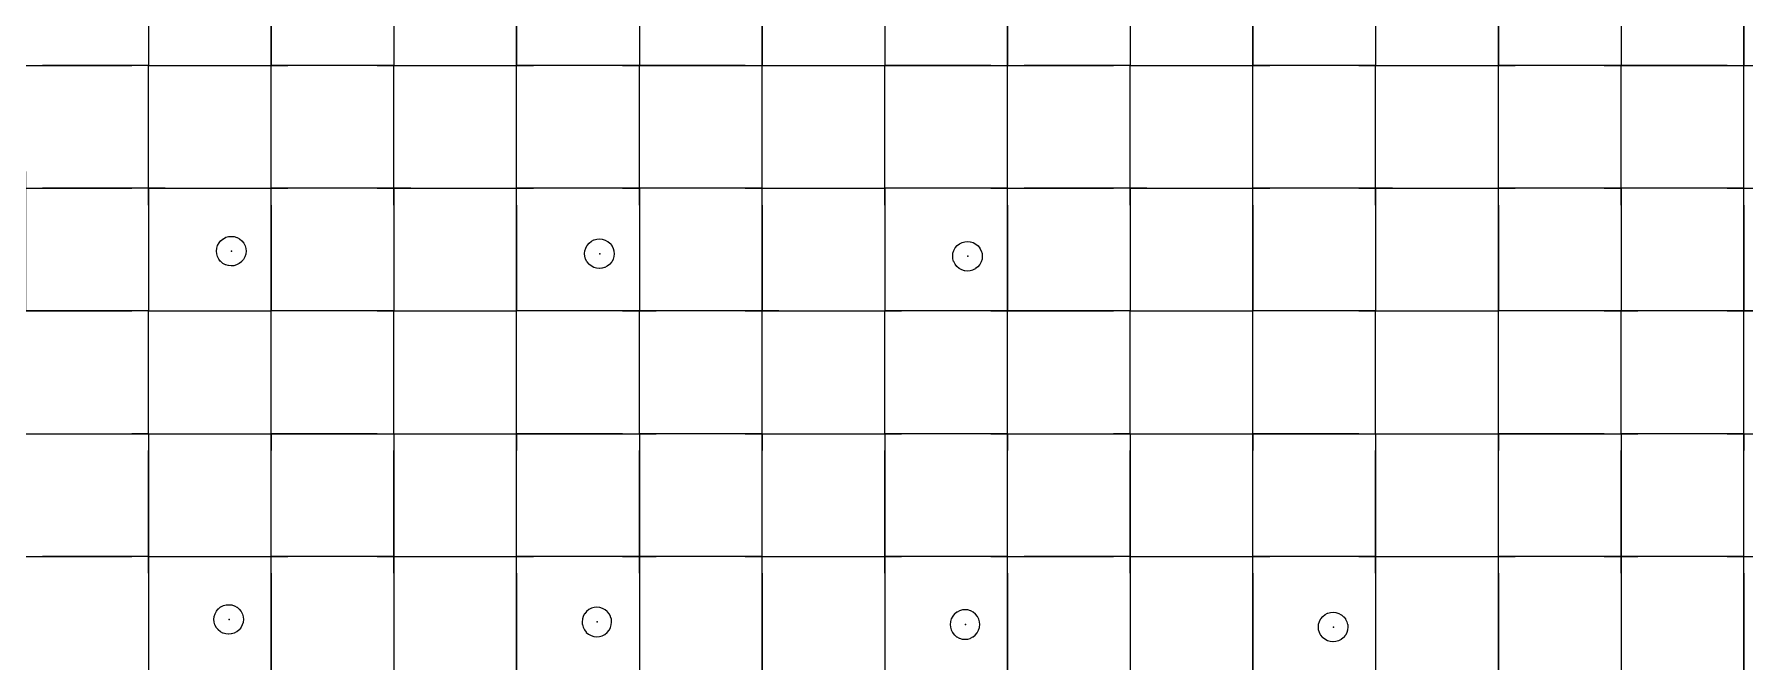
# Model space of a CAD drawing. Header units: metres. Extents: x 0 to 438, y -24 to 612.
# Drawn here: x 135.6 to 261.1, y 271.3 to 317.3 of the extents above; entities that cross this region are included whole.
import ezdxf

# ---------------------------------------------------------------- set-up
doc = ezdxf.new("R2010")
doc.units = ezdxf.units.M
doc.layers.add('LAYER_01_CUT', color=7, linetype='Continuous')
doc.layers.add('LAYER_04_GRID', color=7, linetype='Continuous')

msp = doc.modelspace()

# ---------------------------------------------------------------- linework, layer by layer
at = {"layer": 'LAYER_01_CUT'}
for points in [[(144, 325.23), (144, 324), (144, 316.23), (144, 315), (145.23, 315), (153, 315), (153, 316.23), (153, 324), (153, 325.23), (153, 333), (153, 334.23)], [(162, 325.23), (162, 324), (162, 316.23), (162, 315), (163.23, 315), (171, 315), (171, 316.23), (171, 324), (171, 325.23), (171, 333), (171, 334.23)], [(180, 325.23), (180, 324), (180, 316.23), (180, 315), (181.23, 315), (189, 315), (189, 316.23), (189, 324), (189, 325.23), (189, 333), (189, 334.23)], [(198, 325.23), (198, 324), (198, 316.23), (198, 315), (199.23, 315), (207, 315), (207, 316.23), (207, 324), (207, 325.23), (207, 333), (207, 334.23)], [(216, 325.23), (216, 324), (216, 316.23), (216, 315), (217.23, 315), (225, 315), (225, 316.23), (225, 324), (225, 325.23), (225, 333), (225, 334.23)], [(234, 325.23), (234, 324), (234, 316.23), (234, 315), (235.23, 315), (243, 315), (243, 316.23), (243, 324), (243, 325.23), (243, 333), (243, 334.23)], [(252, 325.23), (252, 324), (252, 316.23), (252, 315), (253.23, 315), (261, 315), (261, 316.23), (261, 324), (261, 325.23), (261, 333), (261, 334.23)], [(144, 322.77), (144, 315)], [(153, 322.77), (153, 315)], [(162, 322.77), (162, 315)], [(171, 322.77), (171, 315)], [(180, 322.77), (180, 315)], [(189, 322.77), (189, 315)], [(198, 322.77), (198, 315)], [(207, 322.77), (207, 315)], [(216, 322.77), (216, 315)], [(225, 322.77), (225, 315)], [(234, 322.77), (234, 315)], [(243, 322.77), (243, 315)], [(252, 322.77), (252, 315)], [(261, 322.77), (261, 315)], [(135, 315), (136.23, 315)], [(135, 315), (142.77, 315)], [(144, 315), (136.23, 315)], [(144, 315), (142.77, 315)], [(144, 307.23), (144, 315)], [(144, 313.77), (144, 315)], [(144, 315), (151.77, 315)], [(151.77, 315), (153, 315)], [(160.77, 315), (153, 315)], [(153, 307.23), (153, 315)], [(153, 313.77), (153, 315)], [(153, 315), (154.23, 315)], [(162, 315), (154.23, 315)], [(160.77, 315), (162, 315)], [(162, 307.23), (162, 315)], [(162, 313.77), (162, 315)], [(162, 315), (169.77, 315)], [(169.77, 315), (171, 315)], [(178.77, 315), (171, 315)], [(171, 307.23), (171, 315)], [(171, 313.77), (171, 315)], [(171, 315), (172.23, 315)], [(180, 315), (172.23, 315)], [(178.77, 315), (180, 315)], [(187.77, 315), (180, 315)], [(180, 307.23), (180, 315)], [(180, 313.77), (180, 315)], [(187.77, 315), (189, 315)], [(189, 307.23), (189, 315)], [(189, 313.77), (189, 315)], [(189, 315), (190.23, 315)], [(189, 315), (196.77, 315)], [(190.23, 315), (198, 315)], [(196.77, 315), (198, 315)], [(205.77, 315), (198, 315)], [(198, 307.23), (198, 315)], [(198, 313.77), (198, 315)], [(205.77, 315), (207, 315)], [(207, 307.23), (207, 315)], [(207, 313.77), (207, 315)], [(207, 315), (208.23, 315)], [(207, 315), (214.77, 315)], [(216, 315), (208.23, 315)], [(216, 315), (214.77, 315)], [(216, 307.23), (216, 315)], [(216, 313.77), (216, 315)], [(216, 315), (223.77, 315)], [(223.77, 315), (225, 315)], [(232.77, 315), (225, 315)], [(225, 307.23), (225, 315)], [(225, 313.77), (225, 315)], [(225, 315), (226.23, 315)], [(234, 315), (226.23, 315)], [(232.77, 315), (234, 315)], [(234, 307.23), (234, 315)], [(234, 313.77), (234, 315)], [(234, 315), (241.77, 315)], [(241.77, 315), (243, 315)], [(250.77, 315), (243, 315)], [(243, 307.23), (243, 315)], [(243, 313.77), (243, 315)], [(243, 315), (244.23, 315)], [(252, 315), (244.23, 315)], [(250.77, 315), (252, 315)], [(259.77, 315), (252, 315)], [(252, 307.23), (252, 315)], [(252, 313.77), (252, 315)], [(259.77, 315), (261, 315)], [(261, 307.23), (261, 315)], [(261, 313.77), (261, 315)], [(261, 315), (262.23, 315)], [(261, 315), (268.77, 315)], [(144, 306), (144, 313.77)], [(153, 306), (153, 313.77)], [(162, 306), (162, 313.77)], [(171, 306), (171, 313.77)], [(180, 306), (180, 313.77)], [(189, 306), (189, 313.77)], [(198, 306), (198, 313.77)], [(207, 306), (207, 313.77)], [(216, 306), (216, 313.77)], [(225, 306), (225, 313.77)], [(234, 306), (234, 313.77)], [(243, 306), (243, 313.77)], [(252, 306), (252, 313.77)], [(261, 306), (261, 313.77)], [(136.23, 297), (135, 297), (135, 298.23), (135, 306), (135, 307.23)], [(145.23, 306), (144, 306), (144, 307.23)], [(154.23, 297), (153, 297), (153, 298.23), (153, 306), (153, 307.23)], [(163.23, 306), (162, 306), (162, 307.23)], [(172.23, 297), (171, 297), (171, 298.23), (171, 306), (171, 307.23)], [(181.23, 306), (180, 306), (180, 307.23)], [(190.23, 297), (189, 297), (189, 298.23), (189, 306), (189, 307.23)], [(199.23, 306), (198, 306), (198, 307.23)], [(208.23, 297), (207, 297), (207, 298.23), (207, 306), (207, 307.23)], [(217.23, 306), (216, 306), (216, 307.23)], [(226.23, 297), (225, 297), (225, 298.23), (225, 306), (225, 307.23)], [(235.23, 306), (234, 306), (234, 307.23)], [(244.23, 297), (243, 297), (243, 298.23), (243, 306), (243, 307.23)], [(253.23, 306), (252, 306), (252, 307.23)], [(262.23, 297), (261, 297), (261, 298.23), (261, 306), (261, 307.23)], [(135, 306), (136.23, 306)], [(135, 306), (142.77, 306)], [(144, 306), (136.23, 306)], [(144, 306), (142.77, 306)], [(144, 304.77), (144, 306)], [(144, 306), (144, 298.23)], [(144, 306), (151.77, 306)], [(145.23, 306), (153, 306)], [(151.77, 306), (153, 306)], [(160.77, 306), (153, 306)], [(153, 304.77), (153, 306)], [(153, 306), (154.23, 306)], [(162, 306), (154.23, 306)], [(160.77, 306), (162, 306)], [(162, 304.77), (162, 306)], [(162, 306), (162, 298.23)], [(162, 306), (169.77, 306)], [(163.23, 306), (171, 306)], [(169.77, 306), (171, 306)], [(178.77, 306), (171, 306)], [(171, 304.77), (171, 306)], [(171, 306), (172.23, 306)], [(180, 306), (172.23, 306)], [(178.77, 306), (180, 306)], [(187.77, 306), (180, 306)], [(180, 304.77), (180, 306)], [(180, 306), (180, 298.23)], [(189, 306), (181.23, 306)], [(187.77, 306), (189, 306)], [(189, 304.77), (189, 306)], [(189, 306), (190.23, 306)], [(189, 306), (196.77, 306)], [(190.23, 306), (198, 306)], [(196.77, 306), (198, 306)], [(205.77, 306), (198, 306)], [(198, 304.77), (198, 306)], [(198, 306), (198, 298.23)], [(207, 306), (199.23, 306)], [(205.77, 306), (207, 306)], [(207, 304.77), (207, 306)], [(207, 306), (208.23, 306)], [(207, 306), (214.77, 306)], [(216, 306), (208.23, 306)], [(216, 306), (214.77, 306)], [(216, 304.77), (216, 306)], [(216, 306), (216, 298.23)], [(216, 306), (223.77, 306)], [(217.23, 306), (225, 306)], [(223.77, 306), (225, 306)], [(232.77, 306), (225, 306)], [(225, 304.77), (225, 306)], [(225, 306), (226.23, 306)], [(234, 306), (226.23, 306)], [(232.77, 306), (234, 306)], [(234, 304.77), (234, 306)], [(234, 306), (234, 298.23)], [(234, 306), (241.77, 306)], [(235.23, 306), (243, 306)], [(241.77, 306), (243, 306)], [(250.77, 306), (243, 306)], [(243, 304.77), (243, 306)], [(243, 306), (244.23, 306)], [(252, 306), (244.23, 306)], [(250.77, 306), (252, 306)], [(259.77, 306), (252, 306)], [(252, 304.77), (252, 306)], [(252, 306), (252, 298.23)], [(261, 306), (253.23, 306)], [(259.77, 306), (261, 306)], [(261, 304.77), (261, 306)], [(261, 306), (262.23, 306)], [(261, 306), (268.77, 306)], [(144, 304.77), (144, 297)], [(153, 304.77), (153, 297)], [(162, 304.77), (162, 297)], [(171, 304.77), (171, 297)], [(180, 304.77), (180, 297)], [(189, 304.77), (189, 297)], [(198, 304.77), (198, 297)], [(207, 304.77), (207, 297)], [(216, 304.77), (216, 297)], [(225, 304.77), (225, 297)], [(234, 304.77), (234, 297)], [(243, 304.77), (243, 297)], [(252, 304.77), (252, 297)], [(261, 304.77), (261, 297)], [(149.31, 302.16), (149.32, 302.17), (149.48, 302.3), (149.49, 302.3), (149.67, 302.4), (149.68, 302.4), (149.87, 302.45), (149.88, 302.45), (150.07, 302.47), (150.08, 302.47), (150.27, 302.45), (150.28, 302.45), (150.48, 302.39), (150.49, 302.39), (150.67, 302.29), (150.68, 302.28), (150.84, 302.15), (150.85, 302.14), (150.98, 301.97), (150.98, 301.97), (151.08, 301.78), (151.08, 301.77), (151.13, 301.58), (151.13, 301.58), (151.15, 301.39), (151.15, 301.38), (151.13, 301.18), (151.13, 301.17), (151.07, 300.98), (151.07, 300.97), (150.97, 300.78), (150.96, 300.78), (150.83, 300.62), (150.82, 300.61), (150.65, 300.48), (150.65, 300.47), (150.46, 300.38), (150.45, 300.38), (150.26, 300.32), (150.26, 300.32), (150.07, 300.31), (150.06, 300.3), (149.86, 300.33), (149.85, 300.33), (149.66, 300.39), (149.65, 300.39), (149.46, 300.49), (149.46, 300.49), (149.3, 300.63), (149.29, 300.64), (149.16, 300.8), (149.15, 300.81), (149.06, 300.99), (149.06, 301), (149, 301.19), (149, 301.2), (148.99, 301.39), (148.98, 301.4), (149, 301.59), (149.01, 301.6), (149.07, 301.8), (149.07, 301.81), (149.17, 301.99), (149.17, 302), (149.31, 302.16)], [(178.15, 301.19), (178.13, 301), (178.13, 300.99), (178.07, 300.79), (178.07, 300.78), (177.97, 300.6), (177.96, 300.59), (177.83, 300.43), (177.82, 300.42), (177.65, 300.29), (177.65, 300.29), (177.46, 300.19), (177.45, 300.19), (177.26, 300.14), (177.25, 300.13), (177.07, 300.12), (177.06, 300.12), (176.86, 300.14), (176.85, 300.14), (176.66, 300.2), (176.65, 300.2), (176.46, 300.3), (176.46, 300.31), (176.29, 300.44), (176.29, 300.45), (176.16, 300.61), (176.15, 300.62), (176.06, 300.81), (176.06, 300.81), (176, 301.01), (176, 301.01), (175.98, 301.2), (175.98, 301.21), (176, 301.41), (176.01, 301.42), (176.07, 301.61), (176.07, 301.62), (176.17, 301.8), (176.17, 301.81), (176.31, 301.97), (176.31, 301.98), (176.48, 302.11), (176.49, 302.12), (176.67, 302.21), (176.68, 302.21), (176.87, 302.27), (176.88, 302.27), (177.07, 302.28), (177.07, 302.28), (177.27, 302.26), (177.28, 302.26), (177.48, 302.2), (177.49, 302.2), (177.67, 302.1), (177.68, 302.1), (177.84, 301.96), (177.85, 301.95), (177.98, 301.79), (177.98, 301.78), (178.08, 301.6), (178.08, 301.59), (178.13, 301.4), (178.13, 301.39), (178.15, 301.2), (178.15, 301.19)], [(204.67, 301.91), (204.68, 301.91), (204.84, 301.77), (204.85, 301.77), (204.98, 301.6), (204.98, 301.59), (205.07, 301.41), (205.08, 301.4), (205.13, 301.21), (205.13, 301.2), (205.15, 301.02), (205.15, 301.01), (205.13, 300.81), (205.13, 300.8), (205.07, 300.6), (205.07, 300.6), (204.97, 300.41), (204.96, 300.4), (204.82, 300.24), (204.82, 300.24), (204.65, 300.11), (204.65, 300.1), (204.46, 300.01), (204.45, 300), (204.26, 299.95), (204.25, 299.95), (204.07, 299.93), (204.06, 299.93), (203.86, 299.95), (203.85, 299.95), (203.66, 300.01), (203.65, 300.02), (203.46, 300.12), (203.46, 300.12), (203.29, 300.26), (203.29, 300.26), (203.16, 300.43), (203.15, 300.44), (203.06, 300.62), (203.05, 300.63), (203, 300.82), (203, 300.83), (202.98, 301.01), (202.98, 301.02), (203, 301.22), (203, 301.23), (203.06, 301.43), (203.07, 301.43), (203.17, 301.62), (203.17, 301.63), (203.31, 301.79), (203.31, 301.79), (203.48, 301.92), (203.49, 301.93), (203.67, 302.02), (203.68, 302.03), (203.87, 302.08), (203.88, 302.08), (204.07, 302.1), (204.07, 302.1), (204.27, 302.08), (204.28, 302.08), (204.48, 302.02), (204.48, 302.01), (204.67, 301.91)], [(144, 298.23), (144, 297), (145.23, 297)], [(162, 298.23), (162, 297), (163.23, 297)], [(180, 298.23), (180, 297), (181.23, 297)], [(198, 298.23), (198, 297), (199.23, 297)], [(216, 298.23), (216, 297), (217.23, 297)], [(234, 298.23), (234, 297), (235.23, 297)], [(252, 298.23), (252, 297), (253.23, 297)], [(135, 297), (142.77, 297)], [(144, 297), (136.23, 297)], [(144, 297), (142.77, 297)], [(144, 289.23), (144, 297)], [(144, 295.77), (144, 297)], [(144, 297), (151.77, 297)], [(145.23, 297), (153, 297)], [(151.77, 297), (153, 297)], [(160.77, 297), (153, 297)], [(153, 289.23), (153, 297)], [(153, 295.77), (153, 297)], [(162, 297), (154.23, 297)], [(160.77, 297), (162, 297)], [(162, 289.23), (162, 297)], [(162, 295.77), (162, 297)], [(162, 297), (169.77, 297)], [(163.23, 297), (171, 297)], [(169.77, 297), (171, 297)], [(178.77, 297), (171, 297)], [(171, 289.23), (171, 297)], [(171, 295.77), (171, 297)], [(180, 297), (172.23, 297)], [(178.77, 297), (180, 297)], [(187.77, 297), (180, 297)], [(180, 289.23), (180, 297)], [(180, 295.77), (180, 297)], [(189, 297), (181.23, 297)], [(187.77, 297), (189, 297)], [(189, 289.23), (189, 297)], [(189, 295.77), (189, 297)], [(189, 297), (196.77, 297)], [(190.23, 297), (198, 297)], [(196.77, 297), (198, 297)], [(205.77, 297), (198, 297)], [(198, 289.23), (198, 297)], [(198, 295.77), (198, 297)], [(207, 297), (199.23, 297)], [(205.77, 297), (207, 297)], [(207, 289.23), (207, 297)], [(207, 295.77), (207, 297)], [(207, 297), (214.77, 297)], [(216, 297), (208.23, 297)], [(216, 297), (214.77, 297)], [(216, 289.23), (216, 297)], [(216, 295.77), (216, 297)], [(216, 297), (223.77, 297)], [(217.23, 297), (225, 297)], [(223.77, 297), (225, 297)], [(232.77, 297), (225, 297)], [(225, 289.23), (225, 297)], [(225, 295.77), (225, 297)], [(234, 297), (226.23, 297)], [(232.77, 297), (234, 297)], [(234, 289.23), (234, 297)], [(234, 295.77), (234, 297)], [(234, 297), (241.77, 297)], [(235.23, 297), (243, 297)], [(241.77, 297), (243, 297)], [(250.77, 297), (243, 297)], [(243, 289.23), (243, 297)], [(243, 295.77), (243, 297)], [(252, 297), (244.23, 297)], [(250.77, 297), (252, 297)], [(259.77, 297), (252, 297)], [(252, 289.23), (252, 297)], [(252, 295.77), (252, 297)], [(261, 297), (253.23, 297)], [(259.77, 297), (261, 297)], [(261, 289.23), (261, 297)], [(261, 295.77), (261, 297)], [(261, 297), (268.77, 297)], [(144, 288), (144, 295.77)], [(153, 288), (153, 295.77)], [(162, 288), (162, 295.77)], [(171, 288), (171, 295.77)], [(180, 288), (180, 295.77)], [(189, 288), (189, 295.77)], [(198, 288), (198, 295.77)], [(207, 288), (207, 295.77)], [(216, 288), (216, 295.77)], [(225, 288), (225, 295.77)], [(234, 288), (234, 295.77)], [(243, 288), (243, 295.77)], [(252, 288), (252, 295.77)], [(261, 288), (261, 295.77)], [(136.23, 288), (144, 288), (144, 289.23)], [(144, 280.23), (144, 279), (144, 271.23), (144, 270), (145.23, 270), (153, 270), (153, 271.23), (153, 279), (153, 280.23), (153, 288), (153, 289.23)], [(154.23, 288), (162, 288), (162, 289.23)], [(162, 280.23), (162, 279), (162, 271.23), (162, 270), (163.23, 270), (171, 270), (171, 271.23), (171, 279), (171, 280.23), (171, 288), (171, 289.23)], [(172.23, 288), (180, 288), (180, 289.23)], [(180, 280.23), (180, 279), (180, 271.23), (180, 270), (181.23, 270), (189, 270), (189, 271.23), (189, 279), (189, 280.23), (189, 288), (189, 289.23)], [(190.23, 288), (198, 288), (198, 289.23)], [(198, 280.23), (198, 279), (198, 271.23), (198, 270), (199.23, 270), (207, 270), (207, 271.23), (207, 279), (207, 280.23), (207, 288), (207, 289.23)], [(208.23, 288), (216, 288), (216, 289.23)], [(216, 280.23), (216, 279), (216, 271.23), (216, 270), (217.23, 270), (225, 270), (225, 271.23), (225, 279), (225, 280.23), (225, 288), (225, 289.23)], [(226.23, 288), (234, 288), (234, 289.23)], [(234, 280.23), (234, 279), (234, 271.23), (234, 270), (235.23, 270), (243, 270), (243, 271.23), (243, 279), (243, 280.23), (243, 288), (243, 289.23)], [(244.23, 288), (252, 288), (252, 289.23)], [(252, 280.23), (252, 279), (252, 271.23), (252, 270), (253.23, 270), (261, 270), (261, 271.23), (261, 279), (261, 280.23), (261, 288), (261, 289.23)], [(135, 288), (136.23, 288)], [(135, 288), (142.77, 288)], [(144, 288), (142.77, 288)], [(144, 288), (144, 280.23)], [(144, 288), (144, 286.77)], [(144, 288), (145.23, 288)], [(144, 288), (151.77, 288)], [(145.23, 288), (153, 288)], [(151.77, 288), (153, 288)], [(160.77, 288), (153, 288)], [(153, 288), (153, 286.77)], [(153, 288), (154.23, 288)], [(160.77, 288), (162, 288)], [(162, 288), (162, 280.23)], [(162, 288), (162, 286.77)], [(162, 288), (163.23, 288)], [(162, 288), (169.77, 288)], [(163.23, 288), (171, 288)], [(169.77, 288), (171, 288)], [(178.77, 288), (171, 288)], [(171, 288), (171, 286.77)], [(171, 288), (172.23, 288)], [(178.77, 288), (180, 288)], [(187.77, 288), (180, 288)], [(180, 288), (180, 280.23)], [(180, 288), (180, 286.77)], [(180, 288), (181.23, 288)], [(189, 288), (181.23, 288)], [(187.77, 288), (189, 288)], [(189, 288), (189, 286.77)], [(189, 288), (190.23, 288)], [(189, 288), (196.77, 288)], [(196.77, 288), (198, 288)], [(205.77, 288), (198, 288)], [(198, 288), (198, 280.23)], [(198, 288), (198, 286.77)], [(198, 288), (199.23, 288)], [(207, 288), (199.23, 288)], [(205.77, 288), (207, 288)], [(207, 288), (207, 286.77)], [(207, 288), (208.23, 288)], [(207, 288), (214.77, 288)], [(216, 288), (214.77, 288)], [(216, 288), (216, 280.23)], [(216, 288), (216, 286.77)], [(216, 288), (217.23, 288)], [(216, 288), (223.77, 288)], [(217.23, 288), (225, 288)], [(223.77, 288), (225, 288)], [(232.77, 288), (225, 288)], [(225, 288), (225, 286.77)], [(225, 288), (226.23, 288)], [(232.77, 288), (234, 288)], [(234, 288), (234, 280.23)], [(234, 288), (234, 286.77)], [(234, 288), (235.23, 288)], [(234, 288), (241.77, 288)], [(235.23, 288), (243, 288)], [(241.77, 288), (243, 288)], [(250.77, 288), (243, 288)], [(243, 288), (243, 286.77)], [(243, 288), (244.23, 288)], [(250.77, 288), (252, 288)], [(259.77, 288), (252, 288)], [(252, 288), (252, 280.23)], [(252, 288), (252, 286.77)], [(252, 288), (253.23, 288)], [(261, 288), (253.23, 288)], [(259.77, 288), (261, 288)], [(261, 288), (261, 286.77)], [(261, 288), (262.23, 288)], [(261, 288), (268.77, 288)], [(144, 279), (144, 286.77)], [(153, 279), (153, 286.77)], [(162, 279), (162, 286.77)], [(171, 279), (171, 286.77)], [(180, 279), (180, 286.77)], [(189, 279), (189, 286.77)], [(198, 279), (198, 286.77)], [(207, 279), (207, 286.77)], [(216, 279), (216, 286.77)], [(225, 279), (225, 286.77)], [(234, 279), (234, 286.77)], [(243, 279), (243, 286.77)], [(252, 279), (252, 286.77)], [(261, 279), (261, 286.77)], [(135, 279), (136.23, 279)], [(135, 279), (142.77, 279)], [(144, 279), (136.23, 279)], [(144, 279), (142.77, 279)], [(144, 277.77), (144, 279)], [(144, 279), (145.23, 279)], [(144, 279), (151.77, 279)], [(145.23, 279), (153, 279)], [(151.77, 279), (153, 279)], [(160.77, 279), (153, 279)], [(153, 277.77), (153, 279)], [(153, 279), (154.23, 279)], [(162, 279), (154.23, 279)], [(160.77, 279), (162, 279)], [(162, 277.77), (162, 279)], [(162, 279), (163.23, 279)], [(162, 279), (169.77, 279)], [(163.23, 279), (171, 279)], [(169.77, 279), (171, 279)], [(178.77, 279), (171, 279)], [(171, 277.77), (171, 279)], [(171, 279), (172.23, 279)], [(180, 279), (172.23, 279)], [(178.77, 279), (180, 279)], [(187.77, 279), (180, 279)], [(180, 277.77), (180, 279)], [(180, 279), (181.23, 279)], [(189, 279), (181.23, 279)], [(187.77, 279), (189, 279)], [(189, 277.77), (189, 279)], [(189, 279), (190.23, 279)], [(189, 279), (196.77, 279)], [(190.23, 279), (198, 279)], [(196.77, 279), (198, 279)], [(205.77, 279), (198, 279)], [(198, 277.77), (198, 279)], [(198, 279), (199.23, 279)], [(207, 279), (199.23, 279)], [(205.77, 279), (207, 279)], [(207, 277.77), (207, 279)], [(207, 279), (208.23, 279)], [(207, 279), (214.77, 279)], [(216, 279), (208.23, 279)], [(216, 279), (214.77, 279)], [(216, 277.77), (216, 279)], [(216, 279), (217.23, 279)], [(216, 279), (223.77, 279)], [(217.23, 279), (225, 279)], [(223.77, 279), (225, 279)], [(232.77, 279), (225, 279)], [(225, 277.77), (225, 279)], [(225, 279), (226.23, 279)], [(234, 279), (226.23, 279)], [(232.77, 279), (234, 279)], [(234, 277.77), (234, 279)], [(234, 279), (235.23, 279)], [(234, 279), (241.77, 279)], [(235.23, 279), (243, 279)], [(241.77, 279), (243, 279)], [(250.77, 279), (243, 279)], [(243, 277.77), (243, 279)], [(243, 279), (244.23, 279)], [(252, 279), (244.23, 279)], [(250.77, 279), (252, 279)], [(259.77, 279), (252, 279)], [(252, 277.77), (252, 279)], [(252, 279), (253.23, 279)], [(261, 279), (253.23, 279)], [(259.77, 279), (261, 279)], [(261, 277.77), (261, 279)], [(261, 279), (262.23, 279)], [(261, 279), (268.77, 279)], [(144, 277.77), (144, 270)], [(153, 277.77), (153, 270)], [(162, 277.77), (162, 270)], [(171, 277.77), (171, 270)], [(180, 277.77), (180, 270)], [(189, 277.77), (189, 270)], [(198, 277.77), (198, 270)], [(207, 277.77), (207, 270)], [(216, 277.77), (216, 270)], [(225, 277.77), (225, 270)], [(234, 277.77), (234, 270)], [(243, 277.77), (243, 270)], [(252, 277.77), (252, 270)], [(261, 277.77), (261, 270)], [(148.97, 273.8), (148.97, 273.81), (148.87, 273.99), (148.87, 274), (148.82, 274.19), (148.81, 274.2), (148.8, 274.39), (148.8, 274.4), (148.82, 274.59), (148.82, 274.6), (148.88, 274.8), (148.88, 274.81), (148.98, 274.99), (148.99, 275), (149.12, 275.16), (149.13, 275.17), (149.29, 275.3), (149.3, 275.3), (149.49, 275.4), (149.49, 275.4), (149.69, 275.45), (149.69, 275.46), (149.88, 275.47), (149.89, 275.47), (150.09, 275.45), (150.1, 275.45), (150.29, 275.39), (150.3, 275.39), (150.48, 275.29), (150.49, 275.28), (150.65, 275.15), (150.66, 275.14), (150.79, 274.97), (150.8, 274.97), (150.89, 274.78), (150.89, 274.78), (150.95, 274.58), (150.95, 274.58), (150.96, 274.39), (150.96, 274.38), (150.94, 274.18), (150.94, 274.17), (150.88, 273.98), (150.88, 273.97), (150.78, 273.79), (150.78, 273.78), (150.64, 273.62), (150.63, 273.61), (150.47, 273.48), (150.46, 273.47), (150.28, 273.38), (150.27, 273.38), (150.08, 273.32), (150.07, 273.32), (149.88, 273.31), (149.87, 273.31), (149.68, 273.33), (149.67, 273.33), (149.47, 273.39), (149.46, 273.39), (149.28, 273.49), (149.27, 273.49), (149.11, 273.63), (149.1, 273.64), (148.97, 273.8)], [(176.13, 274.98), (176.12, 274.97), (175.99, 274.81), (175.98, 274.81), (175.88, 274.62), (175.88, 274.61), (175.82, 274.42), (175.82, 274.41), (175.8, 274.21), (175.8, 274.2), (175.81, 274.01), (175.82, 274.01), (175.87, 273.82), (175.87, 273.81), (175.97, 273.62), (175.97, 273.62), (176.1, 273.45), (176.11, 273.44), (176.27, 273.31), (176.28, 273.3), (176.46, 273.2), (176.47, 273.2), (176.67, 273.14), (176.67, 273.14), (176.87, 273.12), (176.88, 273.12), (177.07, 273.13), (177.08, 273.14), (177.27, 273.19), (177.28, 273.19), (177.46, 273.29), (177.47, 273.29), (177.63, 273.42), (177.64, 273.43), (177.78, 273.59), (177.78, 273.6), (177.88, 273.78), (177.88, 273.79), (177.94, 273.99), (177.94, 274), (177.96, 274.19), (177.96, 274.2), (177.95, 274.39), (177.95, 274.4), (177.89, 274.59), (177.89, 274.6), (177.8, 274.78), (177.79, 274.79), (177.66, 274.95), (177.65, 274.96), (177.49, 275.1), (177.48, 275.1), (177.3, 275.2), (177.29, 275.2), (177.1, 275.26), (177.09, 275.26), (176.89, 275.29), (176.88, 275.28), (176.69, 275.27), (176.69, 275.27), (176.49, 275.21), (176.49, 275.21), (176.3, 275.12), (176.29, 275.11), (176.13, 274.98)], [(202.81, 273.83), (202.82, 273.82), (202.87, 273.63), (202.87, 273.62), (202.97, 273.44), (202.97, 273.43), (203.1, 273.26), (203.11, 273.26), (203.27, 273.12), (203.28, 273.12), (203.46, 273.02), (203.47, 273.01), (203.67, 272.95), (203.67, 272.95), (203.87, 272.93), (203.88, 272.93), (204.07, 272.95), (204.08, 272.95), (204.27, 273), (204.28, 273.01), (204.46, 273.1), (204.47, 273.11), (204.63, 273.24), (204.64, 273.24), (204.78, 273.4), (204.78, 273.41), (204.88, 273.6), (204.88, 273.61), (204.94, 273.8), (204.94, 273.81), (204.96, 274.01), (204.96, 274.02), (204.95, 274.2), (204.95, 274.21), (204.89, 274.4), (204.89, 274.41), (204.8, 274.6), (204.79, 274.6), (204.66, 274.77), (204.65, 274.77), (204.49, 274.91), (204.48, 274.91), (204.3, 275.01), (204.29, 275.02), (204.09, 275.08), (204.09, 275.08), (203.89, 275.1), (203.88, 275.1), (203.69, 275.08), (203.69, 275.08), (203.49, 275.03), (203.49, 275.02), (203.3, 274.93), (203.29, 274.93), (203.13, 274.79), (203.12, 274.79), (202.99, 274.63), (202.98, 274.62), (202.88, 274.43), (202.88, 274.43), (202.82, 274.23), (202.82, 274.22), (202.8, 274.02), (202.8, 274.02), (202.81, 273.83)], [(231.09, 274.89), (231.29, 274.83), (231.3, 274.83), (231.48, 274.73), (231.49, 274.72), (231.65, 274.59), (231.66, 274.58), (231.79, 274.42), (231.79, 274.41), (231.89, 274.22), (231.89, 274.22), (231.94, 274.02), (231.95, 274.02), (231.96, 273.83), (231.96, 273.82), (231.94, 273.62), (231.94, 273.61), (231.88, 273.42), (231.88, 273.41), (231.78, 273.23), (231.77, 273.22), (231.64, 273.06), (231.63, 273.05), (231.47, 272.92), (231.46, 272.91), (231.27, 272.82), (231.27, 272.82), (231.07, 272.76), (231.07, 272.76), (230.88, 272.75), (230.87, 272.75), (230.67, 272.77), (230.67, 272.77), (230.47, 272.83), (230.46, 272.83), (230.28, 272.93), (230.27, 272.93), (230.11, 273.07), (230.1, 273.08), (229.97, 273.24), (229.96, 273.25), (229.87, 273.43), (229.87, 273.44), (229.81, 273.63), (229.81, 273.64), (229.8, 273.83), (229.8, 273.84), (229.82, 274.04), (229.82, 274.04), (229.88, 274.24), (229.88, 274.25), (229.98, 274.43), (229.98, 274.44), (230.12, 274.6), (230.13, 274.61), (230.29, 274.74), (230.3, 274.74), (230.48, 274.84), (230.49, 274.84), (230.68, 274.89), (230.69, 274.9), (230.88, 274.91), (230.89, 274.91), (231.09, 274.89), (231.09, 274.89)]]:
    msp.add_lwpolyline(points, dxfattribs=at)
at = {"layer": 'LAYER_04_GRID'}
for p in [(150.09, 301.39), (177.09, 301.2), (204.09, 301.01), (149.91, 274.39), (176.91, 274.2), (203.91, 274.02), (230.91, 273.83)]:
    msp.add_point(p, dxfattribs=at)

doc.saveas('drawing.dxf')
